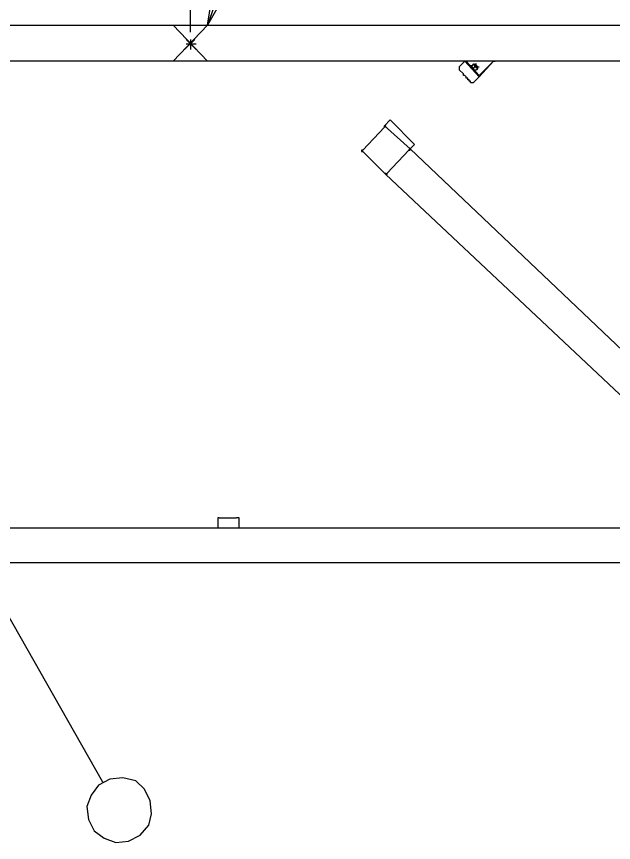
# Model space of a CAD drawing. Extents: x 41 to 1544, y 35 to 1189.
# Drawn here: x 1231.7 to 1331.4, y 513.1 to 651.1 of the extents above; entities that cross this region are included whole.
import ezdxf

# ---------------------------------------------------------------- set-up
doc = ezdxf.new("R2010")
doc.units = 0
doc.layers.add('2345-64C-02_Sort_layout', color=7, linetype='CONTINUOUS')

msp = doc.modelspace()

# ---------------------------------------------------------------- linework, layer by layer
at = {"layer": '2345-64C-02_Sort_layout', "color": 7}
for points in [[(1285.92, 713.28), (1263.6, 649.68), (1264.5601, 655.92), (1266.72, 655.2), (1263.6, 649.68)], [(1260.72, 648.48), (1260.72, 676.08)], [(1225.2, 649.68), (1415.04, 649.68), (1415.0399, 649.2)], [(1257.84, 649.68), (1263.6, 643.68)], [(1257.84, 643.68), (1263.6, 649.68)], [(1261.4399, 647.28), (1259.76, 645.6)], [(1260, 647.28), (1261.6801, 645.6)], [(1260.72, 647.28), (1260.72, 645.6)], [(1260, 646.56), (1261.6801, 646.56)], [(1368.48, 643.68), (1225.2, 643.68), (1225.2, 644.16)], [(1306.5601, 643.68), (1305.6, 642.72)], [(1306.5601, 643.68), (1308.96, 641.04)], [(1306.8, 643.68), (1306.5601, 643.68)], [(1306.8, 643.68), (1308.96, 641.28), (1311.36, 643.68)], [(1308, 643.2), (1307.76, 642.96)], [(1308.24, 642.96), (1308, 643.2)], [(1308.48, 642.72), (1308.24, 642.72), (1308.24, 642.96), (1308, 643.2)], [(1308.24, 643.2), (1308.48, 643.2)], [(1308.24, 643.2), (1308.24, 642.96)], [(1308.24, 643.2), (1308.72, 642.72), (1308.48, 642.72), (1308.48, 642.96), (1308.24, 642.96), (1308.24, 643.2)], [(1308.96, 641.04), (1311.36, 643.68)], [(1311.36, 643.68), (1311.6, 643.68)], [(1305.6, 642.72), (1305.6, 642.24)], [(1307.52, 640.08), (1307.52, 640.32), (1307.28, 640.32), (1307.28, 640.56), (1307.0399, 640.56), (1307.0399, 640.8), (1306.7999, 640.8), (1306.7999, 641.04), (1306.5599, 641.28), (1306.3199, 641.28), (1306.3199, 641.52), (1305.6, 642.24)], [(1307.52, 642.96), (1307.52, 642.96), (1307.76, 642.96)], [(1307.76, 642.72), (1307.76, 642.96)], [(1308.24, 642.72), (1308, 642.48), (1307.76, 642.72)], [(1308, 642.48), (1308, 642.24), (1308.24, 642.24)], [(1308.24, 642.72), (1308.24, 642.96)], [(1308.24, 642.72), (1308.48, 642.72), (1308.48, 642.48), (1308.72, 642.48), (1308.48, 642.24)], [(1308.24, 642.24), (1308.48, 642.24)], [(1308.24, 642), (1308.24, 642.24), (1308.48, 642.24)], [(1308.48, 642.72), (1308.72, 642.72)], [(1308.72, 642.48), (1308.48, 642.48), (1308.48, 642.72)], [(1308.72, 642.72), (1308.96, 642.72)], [(1308, 640.08), (1308.96, 641.04)], [(1307.52, 640.08), (1308, 640.08)], [(1293.12, 632.88), (1294.08, 633.84)], [(1298.16, 629.76), (1294.08, 633.84)], [(1293.12, 632.64), (1289.52, 628.8)], [(1293.36, 632.64), (1293.36, 632.88), (1293.12, 632.88), (1293.12, 632.64)], [(1293.12, 632.64), (1293.12, 632.88)], [(1293.12, 632.88), (1297.4399, 629.04)], [(1298.16, 629.76), (1297.4399, 629.04)], [(1289.52, 628.8), (1289.28, 628.8), (1289.28, 628.56), (1289.52, 628.56)], [(1289.28, 628.8), (1289.52, 628.8)], [(1289.28, 628.8), (1289.52, 628.56)], [(1293.12, 624.96), (1289.52, 628.56)], [(1293.6, 624.96), (1297.2, 628.8)], [(1297.2, 628.8), (1297.4399, 628.8), (1297.2, 629.04)], [(1297.4399, 629.04), (1297.2, 628.8)], [(1297.4399, 629.04), (1341.84, 586.8)], [(1293.12, 624.96), (1293.36, 624.96), (1293.36, 624.72), (1293.6, 624.72), (1293.6, 624.96)], [(1293.12, 624.96), (1293.36, 624.72)], [(1293.6, 624.96), (1293.36, 624.72)], [(1293.36, 624.72), (1338, 582.72)], [(1265.52, 567.36), (1265.28, 567.36), (1265.28, 567.12)], [(1265.52, 567.36), (1268.4, 567.36)], [(1268.88, 567.12), (1268.88, 567.36), (1268.4, 567.36)], [(1265.28, 567.12), (1265.28, 565.68)], [(1268.88, 565.68), (1268.88, 567.12)], [(1225.2, 565.68), (1368.48, 565.68)], [(1225.2, 559.92), (1368.48, 559.92)], [(1246.08, 523.2), (1225.2, 559.92), (1229.04, 554.88), (1227.36, 553.92), (1225.2, 559.92)], [(1246.3199, 513.84), (1248.24, 513.12), (1250.4, 513.36), (1252.3199, 514.32), (1253.76, 516), (1254.24, 517.92), (1254, 520.08), (1253.0399, 522), (1251.6, 523.44), (1249.4399, 523.92), (1247.28, 523.68), (1245.36, 522.72), (1244.1599, 521.04), (1243.4399, 519.12), (1243.6799, 516.96), (1244.64, 515.04), (1246.3199, 513.84)]]:
    msp.add_lwpolyline(points, dxfattribs=at)

doc.saveas('drawing.dxf')
